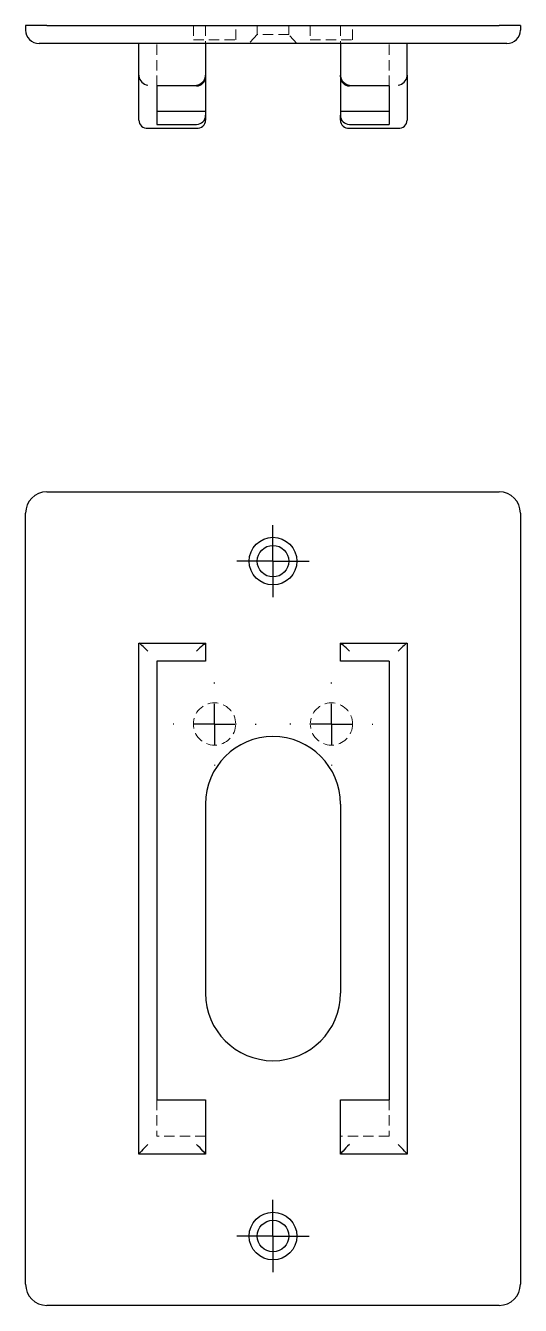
# Model space of a CAD drawing. Header units: millimetres. Extents: x 53 to 229, y 7 to 164.
# Drawn here: x 52.6 to 113.4, y 7 to 164.3 of the extents above.
import ezdxf

# ---------------------------------------------------------------- set-up
doc = ezdxf.new("R2010")
doc.units = ezdxf.units.MM
doc.linetypes.add('HIDDEN', pattern=[1.905, 1.27, -0.635])
doc.layers.add('10', color=7, linetype='Continuous')

# ---------------------------------------------------------------- blocks, each defined once
blk = doc.blocks.new('SW_CENTERMARKSYMBOL_0')
at = {"layer": '10', "color": 0}
for p, q in [((0, 2.5), (0, 4.44)), ((0, 0), (0, 2.5)), ((-2.5, 0), (-4.44, 0)), ((0, 0), (-2.5, 0)), ((0, 0), (0, -2.5)), ((0, 0), (2.5, 0)), ((2.5, 0), (4.44, 0)), ((0, -2.5), (0, -4.44))]:
    blk.add_line(p, q, dxfattribs=at)
blk = doc.blocks.new('SW_CENTERMARKSYMBOL_1')
at = {"layer": '10', "color": 0}
for p, q in [((0, 2.5), (0, 4.44)), ((0, 0), (0, 2.5)), ((-2.5, 0), (-4.44, 0)), ((0, 0), (-2.5, 0)), ((0, 0), (0, -2.5)), ((0, 0), (2.5, 0)), ((2.5, 0), (4.44, 0)), ((0, -2.5), (0, -4.44))]:
    blk.add_line(p, q, dxfattribs=at)
blk = doc.blocks.new('SW_CENTERMARKSYMBOL_2')
at = {"layer": '10', "color": 0}
for p, q in [((0, 5), (0, 5.1)), ((0, 0), (0, 2.5)), ((-5, 0), (-5.1, 0)), ((0, 0), (-2.5, 0)), ((0, 0), (0, -2.5)), ((0, 0), (2.5, 0)), ((5, 0), (5.1, 0)), ((0, -5), (0, -5.1))]:
    blk.add_line(p, q, dxfattribs=at)
blk = doc.blocks.new('SW_CENTERMARKSYMBOL_3')
at = {"layer": '10', "color": 0}
for p, q in [((0, 5), (0, 5.1)), ((0, 0), (0, 2.5)), ((-5, 0), (-5.1, 0)), ((0, 0), (-2.5, 0)), ((0, 0), (0, -2.5)), ((0, 0), (2.5, 0)), ((5, 0), (5.1, 0)), ((0, -5), (0, -5.1))]:
    blk.add_line(p, q, dxfattribs=at)

msp = doc.modelspace()

# ---------------------------------------------------------------- linework, layer by layer
at = {"color": 7, "linetype": 'Continuous', "lineweight": 25}
for p, q in [((55.19, 164.31), (52.58, 164.31)), ((52.58, 164.31), (52.58, 163.76)), ((55.19, 164.31), (110.81, 164.31)), ((113.42, 164.31), (110.81, 164.31)), ((113.42, 164.31), (113.42, 163.76)), ((55.19, 162.1), (54.24, 162.1)), ((110.81, 162.1), (55.19, 162.1)), ((66.52, 158.2), (66.52, 162.1)), ((74.7, 162.1), (74.7, 158.2)), ((91.3, 162.1), (91.3, 158.2)), ((99.48, 158.2), (99.48, 162.1)), ((111.76, 162.1), (110.81, 162.1)), ((66.52, 152.7), (66.52, 158.2)), ((74.7, 158.2), (74.7, 158)), ((74.7, 158), (74.7, 153.8)), ((91.3, 158), (91.3, 158.2)), ((91.3, 158), (91.3, 153.8)), ((99.48, 158.2), (99.48, 152.7)), ((68.73, 156.89), (68.73, 152.17)), ((73.6, 156.89), (68.73, 156.89)), ((97.27, 156.89), (92.4, 156.89)), ((97.27, 156.89), (97.27, 152.17)), ((68.73, 153.8), (74.7, 153.8)), ((74.7, 153.8), (74.7, 153.28)), ((74.7, 153.28), (74.7, 152.7)), ((91.3, 153.8), (97.27, 153.8)), ((91.3, 153.8), (91.3, 153.28)), ((91.3, 152.7), (91.3, 153.28)), ((67.53, 151.69), (73.69, 151.69)), ((68.73, 152.17), (73.6, 152.17)), ((92.31, 151.69), (98.47, 151.69)), ((92.4, 152.17), (97.27, 152.17)), ((55.19, 107), (110.81, 107)), ((52.58, 9.61), (52.58, 104.39)), ((113.42, 104.39), (113.42, 9.61)), ((66.52, 25.59), (66.52, 88.42)), ((66.52, 88.42), (66.52, 88.42)), ((66.52, 88.42), (74.7, 88.42)), ((74.7, 88.42), (74.7, 88.42)), ((74.7, 88.42), (74.7, 86.2)), ((91.3, 86.2), (91.3, 88.42)), ((91.3, 88.42), (91.3, 88.42)), ((91.3, 88.42), (99.48, 88.42)), ((99.48, 88.42), (99.48, 88.42)), ((99.48, 88.42), (99.48, 25.59)), ((68.73, 86.2), (68.73, 32.27)), ((73.6, 86.2), (68.73, 86.2)), ((74.7, 86.2), (73.6, 86.2)), ((92.4, 86.2), (91.3, 86.2)), ((97.27, 86.2), (92.4, 86.2)), ((97.27, 86.2), (97.27, 32.27)), ((74.7, 68.62), (74.7, 45.38)), ((91.3, 68.62), (91.3, 45.38)), ((68.73, 32.27), (73.6, 32.27)), ((73.6, 32.27), (74.7, 32.27)), ((74.7, 32.27), (74.7, 25.59)), ((91.3, 25.59), (91.3, 32.27)), ((91.3, 32.27), (92.4, 32.27)), ((92.4, 32.27), (97.27, 32.27)), ((66.52, 25.58), (66.52, 25.59)), ((74.7, 25.58), (66.52, 25.58)), ((74.7, 25.59), (74.7, 25.58)), ((91.3, 25.58), (91.3, 25.59)), ((99.48, 25.58), (91.3, 25.58)), ((99.48, 25.59), (99.48, 25.58)), ((110.81, 7), (55.19, 7))]:
    msp.add_line(p, q, dxfattribs=at)
at = {"color": 7, "linetype": 'HIDDEN', "lineweight": 18}
for p, q in [((73.21, 164.31), (73.21, 162.54)), ((74.7, 164.31), (74.7, 162.1)), ((78.41, 162.54), (78.41, 164.31)), ((81.06, 164.31), (81.06, 163.2)), ((84.94, 163.2), (84.94, 164.31)), ((87.59, 164.31), (87.59, 162.54)), ((91.3, 164.31), (91.3, 162.1)), ((92.79, 162.54), (92.79, 164.31)), ((68.73, 156.89), (68.73, 162.1)), ((73.21, 162.54), (78.41, 162.54)), ((81.06, 163.2), (80.07, 162.1)), ((84.94, 163.2), (81.06, 163.2)), ((85.93, 162.1), (84.94, 163.2)), ((87.59, 162.54), (92.79, 162.54)), ((97.27, 156.89), (97.27, 162.1)), ((68.73, 32.27), (68.73, 27.8)), ((97.27, 32.27), (97.27, 27.8)), ((74.7, 27.8), (68.73, 27.8)), ((97.27, 27.8), (91.3, 27.8))]:
    msp.add_line(p, q, dxfattribs=at)
at = {"color": 7, "linetype": 'Continuous', "lineweight": 25}
for centre, radius in [((83, 98.48), 2.93), ((83, 98.48), 1.94), ((83, 15.52), 2.93), ((83, 15.52), 1.94)]:
    msp.add_circle(centre, radius, dxfattribs=at)
at = {"color": 7, "linetype": 'HIDDEN', "lineweight": 18}
for centre in [(75.81, 78.46), (90.19, 78.46)]:
    msp.add_circle(centre, 2.6, dxfattribs=at)
at = {"color": 7, "linetype": 'Continuous', "lineweight": 25}
for centre, radius, start, end in [((54.24, 163.76), 1.66, 180, 270), ((111.76, 163.76), 1.66, 270, 0), ((55.19, 104.39), 2.61, 90, 180), ((110.81, 104.39), 2.61, 0, 90), ((83, 68.62), 8.3, 0, 180), ((83, 45.38), 8.3, 180, 0), ((55.19, 9.61), 2.61, 180, 270), ((110.81, 9.61), 2.61, 270, 0)]:
    msp.add_arc(centre, radius, start, end, dxfattribs=at)
for centre, major_axis, ratio, start_param, end_param in [((67.62, 158.2), (0, 1.11), 0.996195, 1.570796, 1.658063), ((67.62, 158.1), (-0.816, 0.816), 0.916331, 0.829031, 2.312561), ((73.6, 158.1), (0.816, 0.816), 0.916331, 3.970624, 5.454154), ((73.6, 158), (0, 1.11), 0.996195, 3.141593, 4.712389), ((73.6, 158.2), (0, 1.11), 0.996195, 4.625123, 4.712389), ((92.4, 158.2), (0, -1.11), 0.996195, 4.712389, 4.799655), ((92.4, 158.1), (-0.816, 0.816), 0.916331, 0.829031, 2.312561), ((92.4, 158), (0, -1.11), 0.996195, 4.712389, 6.283185), ((98.38, 158.1), (0.816, 0.816), 0.916331, 3.970624, 5.454154), ((98.38, 158.2), (0, -1.11), 0.996195, 1.48353, 1.570796), ((67.62, 152.8), (0.816, 0.816), 0.916331, 2.399828, 3.970624), ((73.6, 153.28), (0, 1.11), 0.996195, 3.141593, 4.712389), ((73.6, 152.8), (-0.816, 0.816), 0.916331, 2.312561, 3.883358), ((92.4, 153.28), (0, -1.11), 0.996195, 4.712389, 6.283185), ((92.4, 152.8), (0.816, 0.816), 0.916331, 2.399828, 3.970624), ((98.38, 152.8), (-0.816, 0.816), 0.916331, 2.312561, 3.883358), ((67.62, 87.31), (1.11, -1.11), 0.043661, 1.61443, 3.097959), ((73.6, 87.31), (1.11, 1.11), 0.043661, 0.043633, 1.527163), ((92.4, 87.31), (1.11, -1.11), 0.043661, 1.61443, 3.097959), ((98.38, 87.31), (1.11, 1.11), 0.043661, 0.043633, 1.527163), ((67.62, 26.69), (1.11, 1.11), 0.043661, 1.527163, 3.097959), ((73.6, 26.69), (1.11, -1.11), 0.043661, 0.043633, 1.61443), ((92.4, 26.69), (1.11, 1.11), 0.043661, 1.527163, 3.097959), ((98.38, 26.69), (1.11, -1.11), 0.043661, 0.043633, 1.61443)]:
    msp.add_ellipse(centre, major_axis=major_axis, ratio=ratio, start_param=start_param, end_param=end_param, dxfattribs=at)

# ---------------------------------------------------------------- block references
at = {"layer": '10'}
for name, p in [('SW_CENTERMARKSYMBOL_0', (83, 98.48)), ('SW_CENTERMARKSYMBOL_2', (75.81, 78.46)), ('SW_CENTERMARKSYMBOL_3', (90.19, 78.46)), ('SW_CENTERMARKSYMBOL_1', (83, 15.52))]:
    msp.add_blockref(name, p, dxfattribs=at)

doc.saveas('drawing.dxf')
